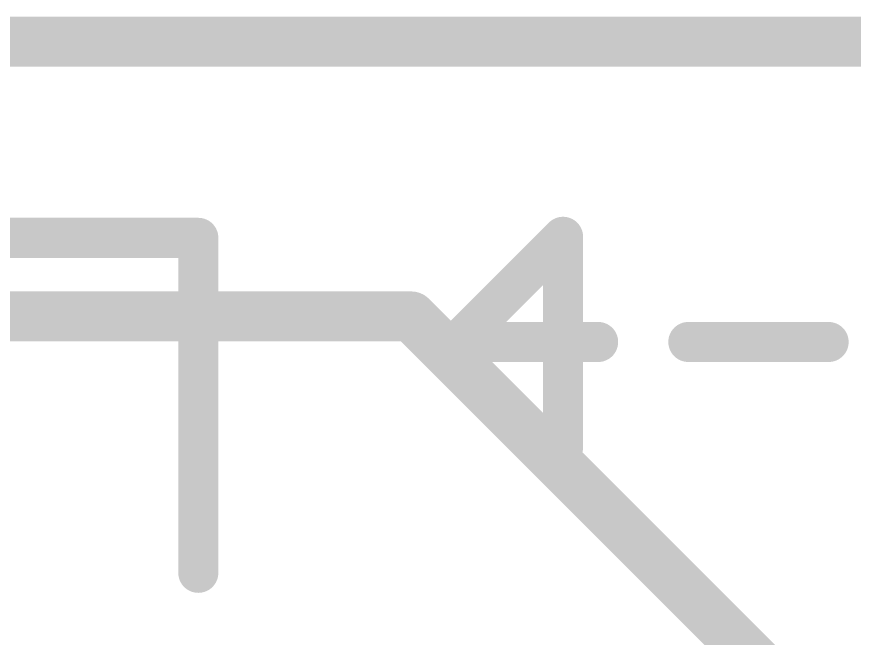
# Model space of a CAD drawing. Extents: x -128 to 56, y -3 to 18.
# Drawn here: x 21.867 to 26.116, y 13.483 to 16.637 of the extents above; entities that cross this region are included whole.
import ezdxf

# ---------------------------------------------------------------- set-up
doc = ezdxf.new("R2010")
doc.units = 0
for name, color, linetype in [('1', 12, 'CONTINUOUS'), ('16', 132, 'CONTINUOUS'), ('20', 53, 'CONTINUOUS'), ('21', 53, 'CONTINUOUS')]:
    doc.layers.add(name, color=color, linetype=linetype)

msp = doc.modelspace()

# ---------------------------------------------------------------- linework, layer by layer
at = {"layer": '1', "const_width": 0.254}
for points in [[(0, 16.51), (54.61, 16.51)], [(9.398, 15.116), (23.868, 15.116)], [(23.868, 15.116), (28.194, 10.79)]]:
    msp.add_lwpolyline(points, dxfattribs=at)
at = {"layer": '1', "const_width": 0.127}
for points in [[(23.9129, 15.1609, 1), (23.8231, 15.0711)], [(23.868, 15.0525, 1), (23.868, 15.1795)]]:
    msp.add_lwpolyline(points, format="xyb", dxfattribs=at)
at = {"layer": '16', "const_width": 0.254}
msp.add_lwpolyline([(0, 16.51), (54.61, 16.51)], dxfattribs=at)
at = {"layer": '20', "const_width": 0.2032}
msp.add_lwpolyline([(54.61, 16.51), (0, 16.51)], dxfattribs=at)
at = {"layer": '21', "const_width": 0.2032}
for points in [[(13.788, 15.515), (22.788, 15.515)], [(22.788, 15.515), (22.788, 13.815)], [(24.6385, 15.5203), (24.1046, 14.9865)], [(24.6385, 14.4526), (24.6385, 15.5203)], [(24.1046, 14.9865), (24.8164, 14.9865)], [(25.274, 14.9865), (25.9858, 14.9865)]]:
    msp.add_lwpolyline(points, dxfattribs=at)
at = {"layer": '21', "const_width": 0.1016}
for points in [[(22.8388, 15.515, 1), (22.7372, 15.515)], [(22.788, 15.4642, 1), (22.788, 15.5658)], [(24.6893, 15.5203, 1), (24.5877, 15.5203)], [(24.6744, 15.4844, 1), (24.6025, 15.5562)], [(24.1046, 15.0373, 1), (24.1046, 14.9357)], [(24.8164, 14.9357, 1), (24.8164, 15.0373)], [(25.274, 15.0373, 1), (25.274, 14.9357)], [(25.9858, 14.9357, 1), (25.9858, 15.0373)], [(24.0687, 15.0224, 1), (24.1405, 14.9505)], [(24.5877, 14.4526, 1), (24.6893, 14.4526)], [(22.7372, 13.815, 1), (22.8388, 13.815)]]:
    msp.add_lwpolyline(points, format="xyb", dxfattribs=at)

doc.saveas('drawing.dxf')
